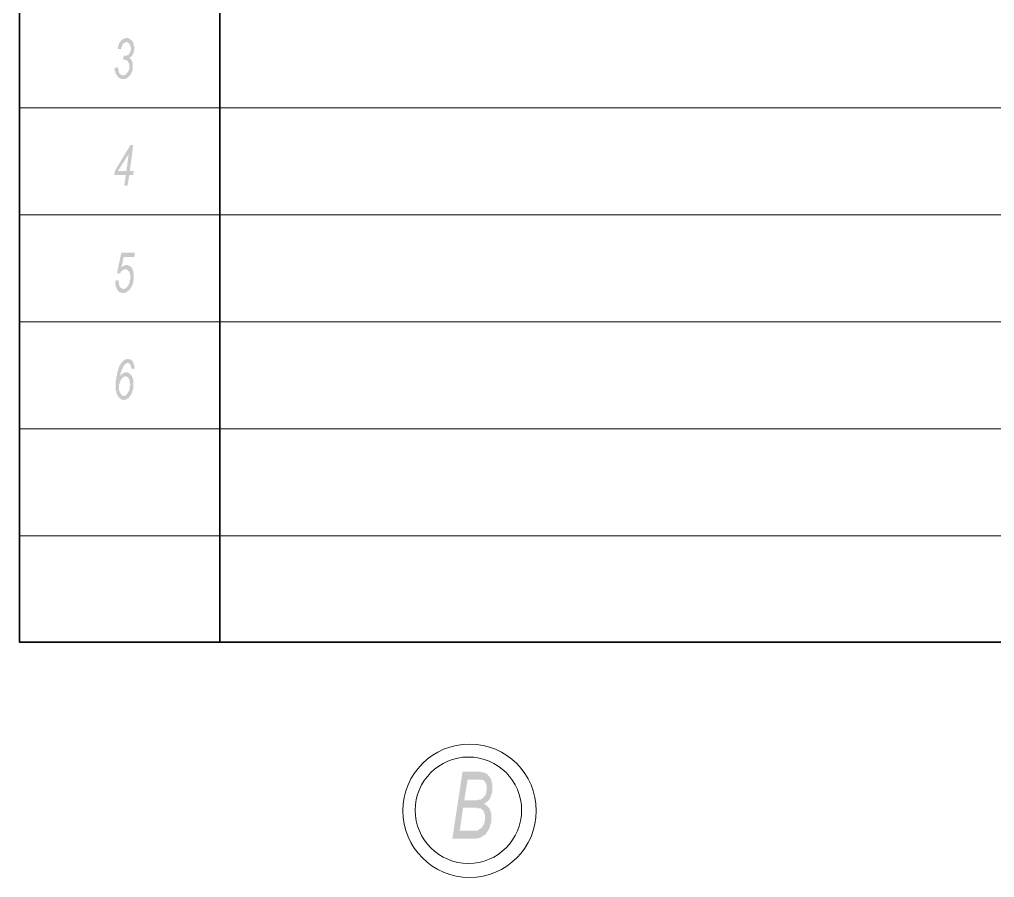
# Model space of a CAD drawing. Header units: millimetres. Extents: x 1372 to 666090, y 1285 to 31551.
# Drawn here: x 619774 to 626999, y 17822 to 24179 of the extents above; entities that cross this region are included whole.
import ezdxf

# ---------------------------------------------------------------- set-up
doc = ezdxf.new("R2010")
doc.units = ezdxf.units.MM
for name, color, linetype in [('PDF _0', 7, 'Continuous'), ('PDF _0_Ном._пера__1', 7, 'Continuous'), ('PDF _75-АЗ Штамп', 7, 'Continuous')]:
    doc.layers.add(name, color=color, linetype=linetype)

msp = doc.modelspace()

# ---------------------------------------------------------------- hatches: boundary and pattern name
at = {"layer": 'PDF _0_Ном._пера__1', "transparency": 33554559}
h = msp.add_hatch(color=256, dxfattribs=at)
h.paths.add_polyline_path([(622981.8, 18109.7), (623056.9, 18606.1), (623165.4, 18606.1), (623169.6, 18606.1), (623173.7, 18606.1), (623182.1, 18606.1), (623186.2, 18606.1), (623190.4, 18606.1), (623194.6, 18602), (623198.8, 18602), (623202.9, 18602), (623207.1, 18602), (623207.1, 18602), (623211.3, 18602), (623215.4, 18597.8), (623223.8, 18597.8), (623228, 18593.6), (623232.1, 18593.6), (623236.3, 18589.5), (623240.5, 18585.3), (623244.6, 18585.3), (623244.6, 18581.1), (623248.8, 18576.9), (623253, 18572.8), (623257.2, 18568.6), (623261.3, 18564.4), (623261.3, 18560.3), (623265.5, 18551.9), (623269.7, 18547.7), (623269.7, 18543.6), (623273.8, 18535.2), (623273.8, 18531.1), (623273.8, 18522.7), (623278, 18518.5), (623278, 18510.2), (623278, 18506), (623278, 18497.7), (623278, 18489.3), (623278, 18489.3), (623278, 18481), (623278, 18472.7), (623278, 18468.5), (623278, 18460.1), (623278, 18451.8), (623273.8, 18447.6), (623273.8, 18439.3), (623269.7, 18435.1), (623269.7, 18430.9), (623265.5, 18422.6), (623265.5, 18418.4), (623265.5, 18414.3), (623261.3, 18410.1), (623257.2, 18405.9), (623257.2, 18401.7), (623253, 18397.6), (623248.8, 18393.4), (623244.6, 18389.2), (623240.5, 18385.1), (623236.3, 18380.9), (623232.1, 18376.7), (623228, 18376.7), (623223.8, 18372.5), (623219.6, 18368.4), (623215.4, 18368.4), (623219.6, 18364.2), (623223.8, 18364.2), (623232.1, 18360), (623236.3, 18355.9), (623240.5, 18351.7), (623240.5, 18351.7), (623244.6, 18347.5), (623248.8, 18343.3), (623253, 18339.2), (623257.2, 18330.8), (623257.2, 18330.8), (623261.3, 18322.5), (623261.3, 18318.3), (623265.5, 18310), (623265.5, 18305.8), (623269.7, 18297.5), (623269.7, 18293.3), (623269.7, 18284.9), (623269.7, 18280.8), (623269.7, 18272.4), (623269.7, 18268.3), (623269.7, 18259.9), (623269.7, 18251.6), (623269.7, 18247.4), (623269.7, 18239.1), (623269.7, 18234.9), (623269.7, 18226.5), (623265.5, 18222.4), (623265.5, 18214), (623261.3, 18209.9), (623261.3, 18201.5), (623257.2, 18197.3), (623257.2, 18189), (623257.2, 18189), (623253, 18180.7), (623248.8, 18176.5), (623248.8, 18172.3), (623244.6, 18168.1), (623240.5, 18159.8), (623236.3, 18155.6), (623232.1, 18151.5), (623232.1, 18147.3), (623228, 18143.1), (623223.8, 18138.9), (623219.6, 18134.8), (623215.4, 18134.8), (623211.3, 18130.6), (623207.1, 18126.4), (623202.9, 18126.4), (623198.8, 18122.3), (623194.6, 18118.1), (623190.4, 18118.1), (623186.2, 18118.1), (623182.1, 18113.9), (623177.9, 18113.9), (623173.7, 18113.9), (623165.4, 18109.7), (623161.2, 18109.7), (623157, 18109.7), (623152.9, 18109.7), (623152.9, 18109.7)], flags=0)
h.paths.add_polyline_path([(623069.4, 18393.4), (623140.4, 18393.4), (623148.7, 18393.4), (623152.9, 18393.4), (623161.2, 18393.4), (623165.4, 18393.4), (623169.6, 18397.6), (623173.7, 18397.6), (623182.1, 18397.6), (623186.2, 18397.6), (623190.4, 18401.7), (623194.6, 18401.7), (623198.8, 18405.9), (623202.9, 18405.9), (623202.9, 18410.1), (623207.1, 18410.1), (623211.3, 18414.3), (623215.4, 18418.4), (623219.6, 18422.6), (623219.6, 18426.8), (623223.8, 18430.9), (623228, 18435.1), (623228, 18439.3), (623232.1, 18447.6), (623232.1, 18451.8), (623232.1, 18460.1), (623236.3, 18464.3), (623236.3, 18472.7), (623236.3, 18476.8), (623236.3, 18485.2), (623236.3, 18489.3), (623236.3, 18497.7), (623236.3, 18506), (623232.1, 18510.2), (623232.1, 18514.4), (623228, 18518.5), (623228, 18526.9), (623223.8, 18531.1), (623219.6, 18535.2), (623215.4, 18539.4), (623211.3, 18543.6), (623211.3, 18543.6), (623207.1, 18543.6), (623207.1, 18543.6), (623202.9, 18547.7), (623198.8, 18547.7), (623190.4, 18547.7), (623186.2, 18547.7), (623182.1, 18547.7), (623173.7, 18547.7), (623169.6, 18547.7), (623169.6, 18547.7), (623094.5, 18547.7)], flags=0)
h.paths.add_polyline_path([(623036.1, 18168.1), (623115.3, 18168.1), (623123.7, 18168.1), (623132, 18168.1), (623136.2, 18168.1), (623140.4, 18168.1), (623144.5, 18168.1), (623148.7, 18168.1), (623152.9, 18168.1), (623157, 18168.1), (623161.2, 18168.1), (623165.4, 18172.3), (623169.6, 18172.3), (623173.7, 18172.3), (623177.9, 18176.5), (623182.1, 18180.7), (623186.2, 18180.7), (623190.4, 18184.8), (623194.6, 18189), (623194.6, 18189), (623198.8, 18193.2), (623202.9, 18197.3), (623207.1, 18201.5), (623207.1, 18205.7), (623211.3, 18209.9), (623215.4, 18218.2), (623215.4, 18222.4), (623219.6, 18226.5), (623219.6, 18234.9), (623223.8, 18239.1), (623223.8, 18247.4), (623223.8, 18255.7), (623223.8, 18259.9), (623223.8, 18268.3), (623223.8, 18272.4), (623223.8, 18280.8), (623223.8, 18289.1), (623219.6, 18293.3), (623219.6, 18301.6), (623215.4, 18305.8), (623215.4, 18310), (623211.3, 18314.1), (623211.3, 18318.3), (623207.1, 18322.5), (623202.9, 18322.5), (623198.8, 18326.7), (623198.8, 18330.8), (623194.6, 18330.8), (623190.4, 18330.8), (623186.2, 18335), (623177.9, 18335), (623173.7, 18335), (623169.6, 18335), (623161.2, 18335), (623157, 18339.2), (623152.9, 18339.2), (623061.1, 18339.2)], flags=0)
at = {"layer": 'PDF _75-АЗ Штамп', "transparency": 33554559}
for points in [[(620479, 23820.4), (620504, 23824.5), (620504, 23820.4), (620504, 23816.2), (620504, 23812), (620508.2, 23807.9), (620508.2, 23803.7), (620508.2, 23799.5), (620508.2, 23795.3), (620512.4, 23791.2), (620512.4, 23787), (620512.4, 23787), (620512.4, 23782.8), (620516.6, 23778.7), (620516.6, 23778.7), (620516.6, 23778.7), (620520.7, 23774.5), (620520.7, 23774.5), (620524.9, 23770.3), (620529.1, 23770.3), (620529.1, 23770.3), (620533.2, 23766.1), (620537.4, 23766.1), (620537.4, 23766.1), (620541.6, 23766.1), (620545.8, 23766.1), (620545.8, 23766.1), (620549.9, 23766.1), (620554.1, 23770.3), (620554.1, 23770.3), (620558.3, 23770.3), (620562.4, 23770.3), (620562.4, 23774.5), (620566.6, 23774.5), (620566.6, 23778.7), (620570.8, 23782.8), (620570.8, 23782.8), (620575, 23787), (620575, 23791.2), (620579.1, 23791.2), (620579.1, 23795.3), (620583.3, 23799.5), (620583.3, 23803.7), (620583.3, 23807.9), (620587.5, 23807.9), (620587.5, 23812), (620587.5, 23816.2), (620587.5, 23820.4), (620587.5, 23824.5), (620587.5, 23828.7), (620587.5, 23828.7), (620587.5, 23837.1), (620587.5, 23841.2), (620587.5, 23841.2), (620587.5, 23845.4), (620587.5, 23849.6), (620583.3, 23853.7), (620583.3, 23857.9), (620583.3, 23862.1), (620579.1, 23862.1), (620579.1, 23866.3), (620575, 23870.4), (620575, 23870.4), (620570.8, 23874.6), (620570.8, 23874.6), (620566.6, 23878.8), (620562.4, 23878.8), (620562.4, 23878.8), (620558.3, 23878.8), (620554.1, 23878.8), (620554.1, 23882.9), (620549.9, 23882.9), (620549.9, 23882.9), (620545.8, 23878.8), (620541.6, 23878.8), (620545.8, 23912.1), (620549.9, 23912.1), (620549.9, 23912.1), (620554.1, 23912.1), (620558.3, 23912.1), (620558.3, 23912.1), (620562.4, 23912.1), (620566.6, 23912.1), (620570.8, 23912.1), (620570.8, 23912.1), (620575, 23916.3), (620575, 23916.3), (620579.1, 23916.3), (620583.3, 23920.5), (620583.3, 23920.5), (620587.5, 23924.7), (620587.5, 23924.7), (620587.5, 23928.8), (620591.6, 23933), (620591.6, 23933), (620595.8, 23937.2), (620595.8, 23941.3), (620595.8, 23945.5), (620595.8, 23949.7), (620600, 23953.9), (620600, 23958), (620600, 23962.2), (620600, 23962.2), (620600, 23966.4), (620600, 23970.5), (620600, 23974.7), (620595.8, 23978.9), (620595.8, 23983.1), (620595.8, 23987.2), (620591.6, 23991.4), (620591.6, 23991.4), (620591.6, 23995.6), (620587.5, 23995.6), (620587.5, 23999.7), (620583.3, 24003.9), (620583.3, 24003.9), (620579.1, 24008.1), (620579.1, 24008.1), (620575, 24008.1), (620570.8, 24012.3), (620570.8, 24012.3), (620566.6, 24012.3), (620566.6, 24012.3), (620562.4, 24012.3), (620558.3, 24012.3), (620558.3, 24008.1), (620554.1, 24008.1), (620549.9, 24008.1), (620549.9, 24003.9), (620545.8, 24003.9), (620545.8, 23999.7), (620541.6, 23999.7), (620541.6, 23995.6), (620537.4, 23995.6), (620537.4, 23991.4), (620537.4, 23987.2), (620533.2, 23987.2), (620533.2, 23983.1), (620533.2, 23978.9), (620529.1, 23974.7), (620529.1, 23970.5), (620529.1, 23966.4), (620529.1, 23962.2), (620524.9, 23958), (620524.9, 23958), (620499.9, 23962.2), (620504, 23966.4), (620504, 23974.7), (620504, 23974.7), (620504, 23978.9), (620508.2, 23983.1), (620508.2, 23987.2), (620508.2, 23991.4), (620508.2, 23995.6), (620512.4, 23999.7), (620512.4, 24003.9), (620516.6, 24003.9), (620516.6, 24008.1), (620516.6, 24012.3), (620520.7, 24012.3), (620520.7, 24016.4), (620524.9, 24020.6), (620524.9, 24020.6), (620529.1, 24024.8), (620529.1, 24024.8), (620533.2, 24028.9), (620533.2, 24028.9), (620537.4, 24033.1), (620541.6, 24033.1), (620541.6, 24033.1), (620545.8, 24037.3), (620545.8, 24037.3), (620549.9, 24037.3), (620554.1, 24037.3), (620554.1, 24041.5), (620558.3, 24041.5), (620562.4, 24041.5), (620566.6, 24041.5), (620566.6, 24041.5), (620570.8, 24041.5), (620575, 24041.5), (620575, 24041.5), (620579.1, 24041.5), (620583.3, 24037.3), (620583.3, 24037.3), (620587.5, 24037.3), (620591.6, 24037.3), (620591.6, 24033.1), (620595.8, 24033.1), (620595.8, 24028.9), (620600, 24028.9), (620604.2, 24024.8), (620604.2, 24024.8), (620608.3, 24020.6), (620608.3, 24020.6), (620608.3, 24020.6), (620612.5, 24016.4), (620612.5, 24012.3), (620612.5, 24008.1), (620616.7, 24008.1), (620616.7, 24003.9), (620620.8, 23999.7), (620620.8, 23995.6), (620620.8, 23991.4), (620620.8, 23987.2), (620620.8, 23983.1), (620625, 23978.9), (620625, 23978.9), (620625, 23974.7), (620625, 23970.5), (620625, 23966.4), (620625, 23958), (620625, 23953.9), (620625, 23949.7), (620625, 23949.7), (620620.8, 23945.5), (620620.8, 23941.3), (620620.8, 23937.2), (620620.8, 23933), (620616.7, 23928.8), (620616.7, 23924.7), (620616.7, 23924.7), (620612.5, 23920.5), (620612.5, 23916.3), (620612.5, 23916.3), (620608.3, 23912.1), (620608.3, 23908), (620604.2, 23908), (620604.2, 23903.8), (620600, 23903.8), (620595.8, 23899.6), (620595.8, 23899.6), (620591.6, 23895.5), (620591.6, 23895.5), (620591.6, 23891.3), (620595.8, 23891.3), (620595.8, 23887.1), (620600, 23882.9), (620600, 23882.9), (620604.2, 23878.8), (620604.2, 23874.6), (620608.3, 23870.4), (620608.3, 23870.4), (620608.3, 23866.3), (620612.5, 23862.1), (620612.5, 23857.9), (620612.5, 23853.7), (620612.5, 23849.6), (620612.5, 23845.4), (620612.5, 23841.2), (620612.5, 23837.1), (620612.5, 23837.1), (620612.5, 23832.9), (620612.5, 23828.7), (620612.5, 23824.5), (620612.5, 23820.4), (620612.5, 23816.2), (620612.5, 23812), (620612.5, 23807.9), (620612.5, 23803.7), (620608.3, 23799.5), (620608.3, 23795.3), (620608.3, 23795.3), (620608.3, 23791.2), (620604.2, 23787), (620604.2, 23782.8), (620600, 23778.7), (620600, 23778.7), (620600, 23774.5), (620595.8, 23770.3), (620595.8, 23766.1), (620591.6, 23766.1), (620591.6, 23762), (620587.5, 23762), (620587.5, 23757.8), (620583.3, 23757.8), (620583.3, 23753.6), (620579.1, 23753.6), (620579.1, 23749.5), (620575, 23749.5), (620570.8, 23745.3), (620570.8, 23745.3), (620566.6, 23741.1), (620566.6, 23741.1), (620562.4, 23741.1), (620558.3, 23741.1), (620558.3, 23741.1), (620554.1, 23736.9), (620549.9, 23736.9), (620549.9, 23736.9), (620545.8, 23736.9), (620541.6, 23736.9), (620541.6, 23736.9), (620537.4, 23736.9), (620533.2, 23736.9), (620529.1, 23736.9), (620529.1, 23741.1), (620524.9, 23741.1), (620520.7, 23741.1), (620520.7, 23741.1), (620516.6, 23745.3), (620516.6, 23745.3), (620512.4, 23745.3), (620508.2, 23749.5), (620508.2, 23749.5), (620504, 23753.6), (620504, 23753.6), (620499.9, 23757.8), (620499.9, 23757.8), (620499.9, 23762), (620495.7, 23762), (620495.7, 23766.1), (620491.5, 23770.3), (620491.5, 23770.3), (620487.4, 23774.5), (620487.4, 23778.7), (620487.4, 23782.8), (620483.2, 23787), (620483.2, 23787), (620483.2, 23791.2), (620483.2, 23795.3), (620479, 23799.5), (620479, 23803.7), (620479, 23807.9), (620479, 23812), (620479, 23816.2), (620479, 23820.4)], [(620483.2, 22243.6), (620508.2, 22247.8), (620508.2, 22239.4), (620508.2, 22239.4), (620508.2, 22235.2), (620508.2, 22235.2), (620508.2, 22231.1), (620508.2, 22226.9), (620512.4, 22222.7), (620512.4, 22218.6), (620512.4, 22214.4), (620512.4, 22210.2), (620516.6, 22206), (620516.6, 22201.9), (620516.6, 22197.7), (620520.7, 22197.7), (620520.7, 22193.5), (620524.9, 22193.5), (620524.9, 22189.4), (620529.1, 22189.4), (620533.2, 22185.2), (620533.2, 22185.2), (620537.4, 22185.2), (620541.6, 22181), (620541.6, 22181), (620541.6, 22181), (620545.8, 22181), (620549.9, 22181), (620549.9, 22185.2), (620554.1, 22185.2), (620558.3, 22185.2), (620558.3, 22189.4), (620562.4, 22189.4), (620566.6, 22189.4), (620566.6, 22193.5), (620566.6, 22193.5), (620570.8, 22197.7), (620570.8, 22197.7), (620575, 22201.9), (620575, 22201.9), (620579.1, 22206), (620579.1, 22210.2), (620583.3, 22214.4), (620583.3, 22218.6), (620583.3, 22218.6), (620587.5, 22222.7), (620587.5, 22226.9), (620587.5, 22226.9), (620587.5, 22231.1), (620591.6, 22235.2), (620591.6, 22239.4), (620591.6, 22243.6), (620591.6, 22247.8), (620595.8, 22251.9), (620595.8, 22256.1), (620595.8, 22260.3), (620595.8, 22264.4), (620595.8, 22268.6), (620595.8, 22272.8), (620595.8, 22272.8), (620595.8, 22277), (620595.8, 22281.1), (620595.8, 22285.3), (620595.8, 22289.5), (620591.6, 22293.6), (620591.6, 22297.8), (620591.6, 22302), (620591.6, 22306.2), (620587.5, 22306.2), (620587.5, 22310.3), (620583.3, 22314.5), (620583.3, 22314.5), (620579.1, 22318.7), (620579.1, 22318.7), (620575, 22322.8), (620575, 22322.8), (620570.8, 22327), (620570.8, 22327), (620566.6, 22327), (620562.4, 22327), (620558.3, 22327), (620558.3, 22327), (620554.1, 22327), (620554.1, 22327), (620549.9, 22327), (620545.8, 22327), (620545.8, 22322.8), (620541.6, 22322.8), (620537.4, 22322.8), (620537.4, 22318.7), (620533.2, 22318.7), (620533.2, 22314.5), (620529.1, 22314.5), (620529.1, 22310.3), (620524.9, 22310.3), (620524.9, 22306.2), (620520.7, 22302), (620520.7, 22297.8), (620516.6, 22297.8), (620495.7, 22297.8), (620529.1, 22452.2), (620629.2, 22452.2), (620625, 22418.8), (620545.8, 22418.8), (620529.1, 22343.7), (620533.2, 22343.7), (620533.2, 22347.9), (620537.4, 22347.9), (620537.4, 22352), (620541.6, 22352), (620545.8, 22352), (620545.8, 22356.2), (620545.8, 22356.2), (620549.9, 22356.2), (620554.1, 22356.2), (620554.1, 22360.4), (620558.3, 22360.4), (620562.4, 22360.4), (620562.4, 22360.4), (620566.6, 22360.4), (620570.8, 22360.4), (620570.8, 22360.4), (620575, 22360.4), (620579.1, 22360.4), (620579.1, 22356.2), (620583.3, 22356.2), (620587.5, 22356.2), (620587.5, 22352), (620591.6, 22352), (620595.8, 22352), (620595.8, 22347.9), (620600, 22347.9), (620600, 22343.7), (620604.2, 22339.5), (620604.2, 22339.5), (620604.2, 22339.5), (620608.3, 22335.4), (620608.3, 22331.2), (620612.5, 22327), (620612.5, 22327), (620612.5, 22322.8), (620616.7, 22318.7), (620616.7, 22314.5), (620616.7, 22310.3), (620616.7, 22310.3), (620616.7, 22306.2), (620620.8, 22302), (620620.8, 22297.8), (620620.8, 22293.6), (620620.8, 22289.5), (620620.8, 22285.3), (620620.8, 22277), (620620.8, 22277), (620620.8, 22272.8), (620620.8, 22268.6), (620620.8, 22264.4), (620620.8, 22260.3), (620620.8, 22256.1), (620620.8, 22251.9), (620620.8, 22247.8), (620616.7, 22243.6), (620616.7, 22239.4), (620616.7, 22235.2), (620616.7, 22231.1), (620616.7, 22226.9), (620612.5, 22222.7), (620612.5, 22218.6), (620612.5, 22214.4), (620612.5, 22214.4), (620608.3, 22210.2), (620608.3, 22206), (620604.2, 22201.9), (620604.2, 22197.7), (620604.2, 22193.5), (620600, 22193.5), (620600, 22189.4), (620595.8, 22185.2), (620595.8, 22185.2), (620591.6, 22181), (620591.6, 22176.8), (620587.5, 22176.8), (620587.5, 22172.7), (620583.3, 22172.7), (620583.3, 22168.5), (620579.1, 22168.5), (620575, 22164.3), (620575, 22164.3), (620570.8, 22160.2), (620566.6, 22160.2), (620566.6, 22160.2), (620562.4, 22156), (620562.4, 22156), (620558.3, 22156), (620554.1, 22156), (620554.1, 22156), (620549.9, 22151.8), (620545.8, 22151.8), (620541.6, 22151.8), (620541.6, 22151.8), (620537.4, 22151.8), (620537.4, 22151.8), (620533.2, 22151.8), (620529.1, 22156), (620529.1, 22156), (620524.9, 22156), (620520.7, 22156), (620520.7, 22160.2), (620516.6, 22160.2), (620512.4, 22160.2), (620512.4, 22164.3), (620508.2, 22164.3), (620508.2, 22168.5), (620504, 22168.5), (620504, 22172.7), (620499.9, 22172.7), (620499.9, 22176.8), (620495.7, 22181), (620495.7, 22185.2), (620495.7, 22185.2), (620491.5, 22189.4), (620491.5, 22193.5), (620491.5, 22197.7), (620487.4, 22201.9), (620487.4, 22206), (620487.4, 22210.2), (620487.4, 22210.2), (620483.2, 22214.4), (620483.2, 22218.6), (620483.2, 22222.7), (620483.2, 22226.9), (620483.2, 22231.1), (620483.2, 22235.2), (620483.2, 22235.2), (620483.2, 22239.4), (620483.2, 22243.6)]]:
    msp.add_hatch(color=256, dxfattribs=at).paths.add_polyline_path(points)
h = msp.add_hatch(color=256, dxfattribs=at)
h.paths.add_polyline_path([(620549.9, 22948.6), (620562.4, 23027.8), (620474.8, 23027.8), (620483.2, 23061.2), (620595.8, 23248.9), (620616.7, 23248.9), (620591.6, 23057), (620620.8, 23057), (620616.7, 23027.8), (620587.5, 23027.8), (620575, 22948.6)], flags=0)
h.paths.add_polyline_path([(620566.6, 23057), (620583.3, 23182.2), (620504, 23057)], flags=0)
h = msp.add_hatch(color=256, dxfattribs=at)
h.paths.add_polyline_path([(620520.7, 21538.6), (620524.9, 21542.8), (620524.9, 21542.8), (620529.1, 21547), (620529.1, 21547), (620533.2, 21551.1), (620537.4, 21551.1), (620537.4, 21555.3), (620541.6, 21555.3), (620541.6, 21559.5), (620545.8, 21559.5), (620549.9, 21559.5), (620549.9, 21559.5), (620554.1, 21563.7), (620558.3, 21563.7), (620558.3, 21563.7), (620562.4, 21563.7), (620562.4, 21563.7), (620566.6, 21563.7), (620570.8, 21563.7), (620570.8, 21563.7), (620575, 21563.7), (620579.1, 21559.5), (620579.1, 21559.5), (620583.3, 21559.5), (620587.5, 21559.5), (620587.5, 21555.3), (620591.6, 21555.3), (620591.6, 21551.1), (620595.8, 21551.1), (620595.8, 21547), (620600, 21542.8), (620600, 21542.8), (620604.2, 21538.6), (620604.2, 21538.6), (620608.3, 21534.5), (620608.3, 21530.3), (620608.3, 21530.3), (620612.5, 21526.1), (620612.5, 21521.9), (620612.5, 21517.8), (620612.5, 21513.6), (620616.7, 21509.4), (620616.7, 21505.3), (620616.7, 21505.3), (620616.7, 21501.1), (620616.7, 21496.9), (620616.7, 21492.7), (620616.7, 21484.4), (620616.7, 21480.2), (620616.7, 21480.2), (620616.7, 21476.1), (620616.7, 21471.9), (620616.7, 21467.7), (620616.7, 21463.5), (620616.7, 21459.4), (620616.7, 21455.2), (620616.7, 21451), (620616.7, 21446.9), (620616.7, 21442.7), (620612.5, 21438.5), (620612.5, 21434.3), (620612.5, 21430.2), (620612.5, 21426), (620608.3, 21421.8), (620608.3, 21417.7), (620608.3, 21417.7), (620608.3, 21413.5), (620604.2, 21409.3), (620604.2, 21405.1), (620600, 21401), (620600, 21401), (620600, 21396.8), (620595.8, 21392.6), (620595.8, 21392.6), (620591.6, 21388.5), (620591.6, 21384.3), (620587.5, 21384.3), (620587.5, 21380.1), (620583.3, 21375.9), (620583.3, 21375.9), (620579.1, 21371.8), (620579.1, 21371.8), (620575, 21371.8), (620570.8, 21367.6), (620570.8, 21367.6), (620566.6, 21363.4), (620566.6, 21363.4), (620562.4, 21363.4), (620558.3, 21363.4), (620558.3, 21363.4), (620554.1, 21359.3), (620549.9, 21359.3), (620549.9, 21359.3), (620545.8, 21359.3), (620545.8, 21359.3), (620541.6, 21359.3), (620537.4, 21363.4), (620537.4, 21363.4), (620533.2, 21363.4), (620529.1, 21363.4), (620529.1, 21363.4), (620524.9, 21367.6), (620520.7, 21367.6), (620520.7, 21371.8), (620516.6, 21371.8), (620516.6, 21375.9), (620512.4, 21375.9), (620512.4, 21380.1), (620508.2, 21380.1), (620508.2, 21384.3), (620504, 21388.5), (620504, 21388.5), (620504, 21392.6), (620499.9, 21392.6), (620499.9, 21396.8), (620499.9, 21401), (620495.7, 21401), (620495.7, 21405.1), (620495.7, 21409.3), (620491.5, 21413.5), (620491.5, 21417.7), (620491.5, 21421.8), (620491.5, 21421.8), (620491.5, 21426), (620487.4, 21430.2), (620487.4, 21434.3), (620487.4, 21438.5), (620487.4, 21442.7), (620487.4, 21446.9), (620487.4, 21455.2), (620487.4, 21459.4), (620487.4, 21463.5), (620487.4, 21463.5), (620487.4, 21467.7), (620487.4, 21471.9), (620487.4, 21476.1), (620487.4, 21480.2), (620487.4, 21484.4), (620487.4, 21488.6), (620487.4, 21492.7), (620487.4, 21496.9), (620487.4, 21501.1), (620487.4, 21505.3), (620491.5, 21509.4), (620491.5, 21513.6), (620491.5, 21517.8), (620491.5, 21521.9), (620491.5, 21526.1), (620491.5, 21530.3), (620491.5, 21534.5), (620495.7, 21538.6), (620495.7, 21542.8), (620495.7, 21547), (620495.7, 21551.1), (620495.7, 21555.3), (620499.9, 21559.5), (620499.9, 21563.7), (620499.9, 21567.8), (620499.9, 21572), (620504, 21576.2), (620504, 21580.3), (620504, 21584.5), (620504, 21584.5), (620508.2, 21588.7), (620508.2, 21592.9), (620508.2, 21597), (620512.4, 21601.2), (620512.4, 21605.4), (620512.4, 21609.5), (620516.6, 21609.5), (620516.6, 21613.7), (620516.6, 21617.9), (620520.7, 21617.9), (620520.7, 21622.1), (620524.9, 21626.2), (620524.9, 21630.4), (620529.1, 21630.4), (620529.1, 21634.6), (620533.2, 21638.7), (620533.2, 21638.7), (620537.4, 21642.9), (620537.4, 21647.1), (620541.6, 21647.1), (620541.6, 21651.3), (620545.8, 21651.3), (620545.8, 21651.3), (620549.9, 21655.4), (620549.9, 21655.4), (620554.1, 21659.6), (620554.1, 21659.6), (620558.3, 21659.6), (620562.4, 21659.6), (620562.4, 21663.8), (620566.6, 21663.8), (620570.8, 21663.8), (620575, 21663.8), (620575, 21663.8), (620579.1, 21663.8), (620579.1, 21663.8), (620583.3, 21663.8), (620587.5, 21663.8), (620587.5, 21663.8), (620591.6, 21659.6), (620595.8, 21659.6), (620595.8, 21659.6), (620600, 21659.6), (620604.2, 21655.4), (620604.2, 21655.4), (620608.3, 21651.3), (620608.3, 21651.3), (620612.5, 21647.1), (620612.5, 21647.1), (620612.5, 21642.9), (620616.7, 21638.7), (620616.7, 21638.7), (620616.7, 21634.6), (620620.8, 21630.4), (620620.8, 21626.2), (620620.8, 21622.1), (620625, 21617.9), (620625, 21617.9), (620625, 21613.7), (620625, 21609.5), (620625, 21605.4), (620625, 21601.2), (620629.2, 21592.9), (620629.2, 21592.9), (620604.2, 21588.7), (620604.2, 21592.9), (620604.2, 21597), (620600, 21601.2), (620600, 21605.4), (620600, 21609.5), (620600, 21613.7), (620595.8, 21617.9), (620595.8, 21617.9), (620595.8, 21622.1), (620595.8, 21622.1), (620591.6, 21626.2), (620591.6, 21626.2), (620587.5, 21630.4), (620583.3, 21630.4), (620583.3, 21630.4), (620579.1, 21634.6), (620575, 21634.6), (620575, 21634.6), (620575, 21634.6), (620570.8, 21634.6), (620566.6, 21630.4), (620566.6, 21630.4), (620562.4, 21630.4), (620558.3, 21626.2), (620558.3, 21626.2), (620554.1, 21622.1), (620554.1, 21622.1), (620549.9, 21617.9), (620549.9, 21617.9), (620545.8, 21613.7), (620545.8, 21609.5), (620541.6, 21605.4), (620541.6, 21605.4), (620541.6, 21601.2), (620537.4, 21597), (620537.4, 21592.9), (620533.2, 21588.7), (620533.2, 21584.5), (620533.2, 21584.5), (620529.1, 21580.3), (620529.1, 21576.2), (620529.1, 21572), (620529.1, 21567.8), (620524.9, 21563.7), (620524.9, 21559.5), (620524.9, 21555.3), (620524.9, 21551.1), (620520.7, 21547), (620520.7, 21542.8), (620520.7, 21538.6), (620520.7, 21538.6)], flags=0)
h.paths.add_polyline_path([(620512.4, 21451), (620512.4, 21446.9), (620512.4, 21442.7), (620512.4, 21438.5), (620512.4, 21434.3), (620512.4, 21430.2), (620516.6, 21426), (620516.6, 21421.8), (620516.6, 21417.7), (620520.7, 21413.5), (620520.7, 21413.5), (620520.7, 21409.3), (620524.9, 21409.3), (620524.9, 21405.1), (620529.1, 21401), (620529.1, 21396.8), (620533.2, 21396.8), (620533.2, 21392.6), (620537.4, 21392.6), (620541.6, 21392.6), (620541.6, 21392.6), (620545.8, 21388.5), (620545.8, 21388.5), (620545.8, 21388.5), (620549.9, 21388.5), (620554.1, 21392.6), (620554.1, 21392.6), (620558.3, 21392.6), (620562.4, 21392.6), (620562.4, 21396.8), (620566.6, 21396.8), (620566.6, 21401), (620570.8, 21401), (620570.8, 21405.1), (620575, 21409.3), (620575, 21409.3), (620579.1, 21413.5), (620579.1, 21417.7), (620583.3, 21421.8), (620583.3, 21421.8), (620583.3, 21426), (620587.5, 21430.2), (620587.5, 21430.2), (620587.5, 21434.3), (620587.5, 21438.5), (620591.6, 21442.7), (620591.6, 21446.9), (620591.6, 21451), (620591.6, 21455.2), (620591.6, 21459.4), (620591.6, 21463.5), (620595.8, 21467.7), (620595.8, 21471.9), (620595.8, 21476.1), (620595.8, 21480.2), (620591.6, 21484.4), (620591.6, 21488.6), (620591.6, 21492.7), (620591.6, 21496.9), (620591.6, 21501.1), (620591.6, 21505.3), (620587.5, 21505.3), (620587.5, 21509.4), (620587.5, 21513.6), (620583.3, 21517.8), (620583.3, 21517.8), (620583.3, 21521.9), (620579.1, 21521.9), (620575, 21526.1), (620575, 21530.3), (620570.8, 21530.3), (620570.8, 21530.3), (620566.6, 21534.5), (620562.4, 21534.5), (620562.4, 21534.5), (620558.3, 21534.5), (620558.3, 21534.5), (620554.1, 21534.5), (620554.1, 21534.5), (620549.9, 21534.5), (620549.9, 21530.3), (620545.8, 21530.3), (620541.6, 21530.3), (620541.6, 21526.1), (620537.4, 21526.1), (620537.4, 21521.9), (620533.2, 21521.9), (620533.2, 21517.8), (620529.1, 21513.6), (620524.9, 21509.4), (620524.9, 21509.4), (620524.9, 21509.4), (620524.9, 21505.3), (620520.7, 21501.1), (620520.7, 21496.9), (620520.7, 21492.7), (620516.6, 21492.7), (620516.6, 21488.6), (620516.6, 21484.4), (620516.6, 21480.2), (620512.4, 21476.1), (620512.4, 21471.9), (620512.4, 21467.7), (620512.4, 21463.5), (620512.4, 21459.4), (620512.4, 21455.2), (620512.4, 21451), (620512.4, 21451)], flags=0)

# ---------------------------------------------------------------- linework, layer by layer
at = {"layer": 'PDF _0', "lineweight": 35}
for points in [[(619774, 19565.6), (638090.6, 19565.6), (619774, 19565.6), (619774, 28972), (638090.6, 28972)], [(621259.1, 28972), (621259.1, 19565.6)]]:
    msp.add_lwpolyline(points, dxfattribs=at)
at = {"layer": 'PDF _0', "lineweight": 18}
for points in [[(638090.6, 23524.2), (619774, 23524.2)], [(638090.6, 22731.6), (619774, 22731.6)], [(638090.6, 21939.1), (619774, 21939.1)], [(638090.6, 21146.5), (619774, 21146.5)], [(638090.6, 20354), (619774, 20354)]]:
    msp.add_lwpolyline(points, close=True, dxfattribs=at)
at = {"layer": 'PDF _0', "lineweight": 9}
for centre, radius in [((623109.1, 18316.2), 494.3), ((623100.7, 18320.4), 394.2)]:
    msp.add_circle(centre, radius, dxfattribs=at)

doc.saveas('drawing.dxf')
